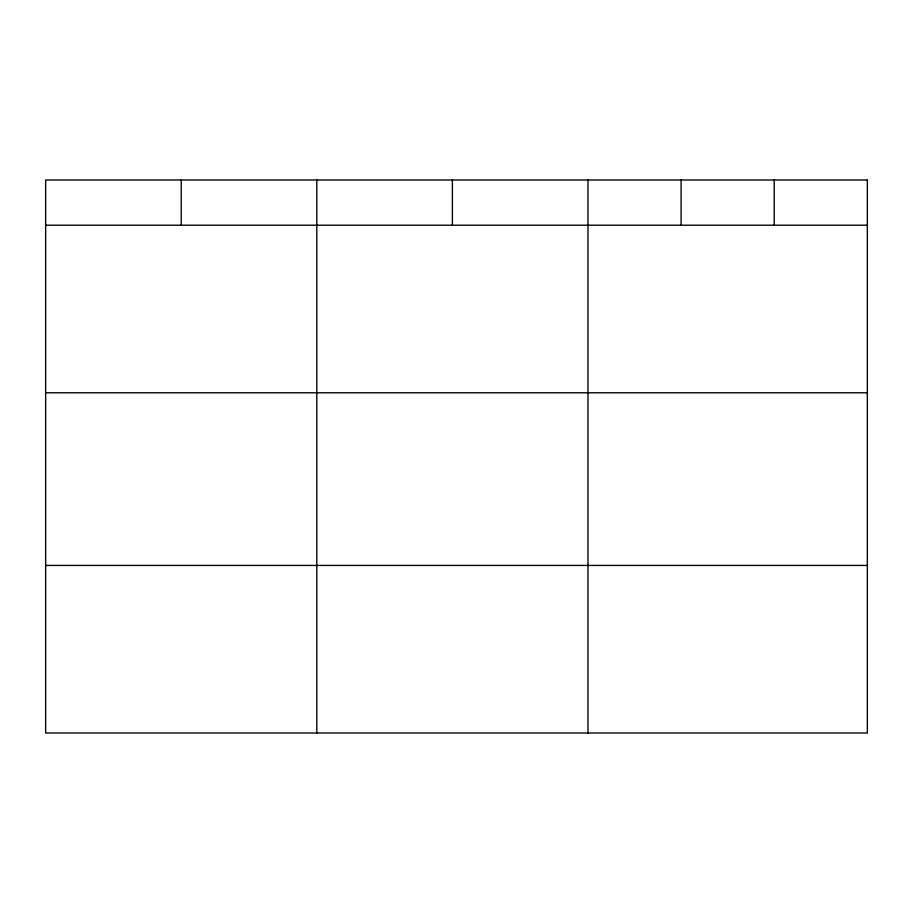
<?xml version="1.0" encoding="UTF-8"?>
<svg xmlns="http://www.w3.org/2000/svg" width="913" height="913" viewBox="0 0 913 913"><rect width="100%" height="100%" fill="white"/><g stroke="black" fill="none" stroke-linecap="round" stroke-linejoin="round"><path stroke-width="1.37" d="M45.65 225.214L867.35 225.214M45.65 392.784L867.35 392.784M45.65 565.432L867.35 565.432M774.224 179.998L774.224 225.214M681.098 179.998L681.098 225.214M587.972 179.998L587.972 733.002M452.392 179.998L452.392 225.214M316.811 179.998L316.811 733.002M181.231 179.998L181.231 225.214M867.35 179.998L45.65 179.998L45.65 733.002L867.35 733.002L867.35 179.998"/></g></svg>
